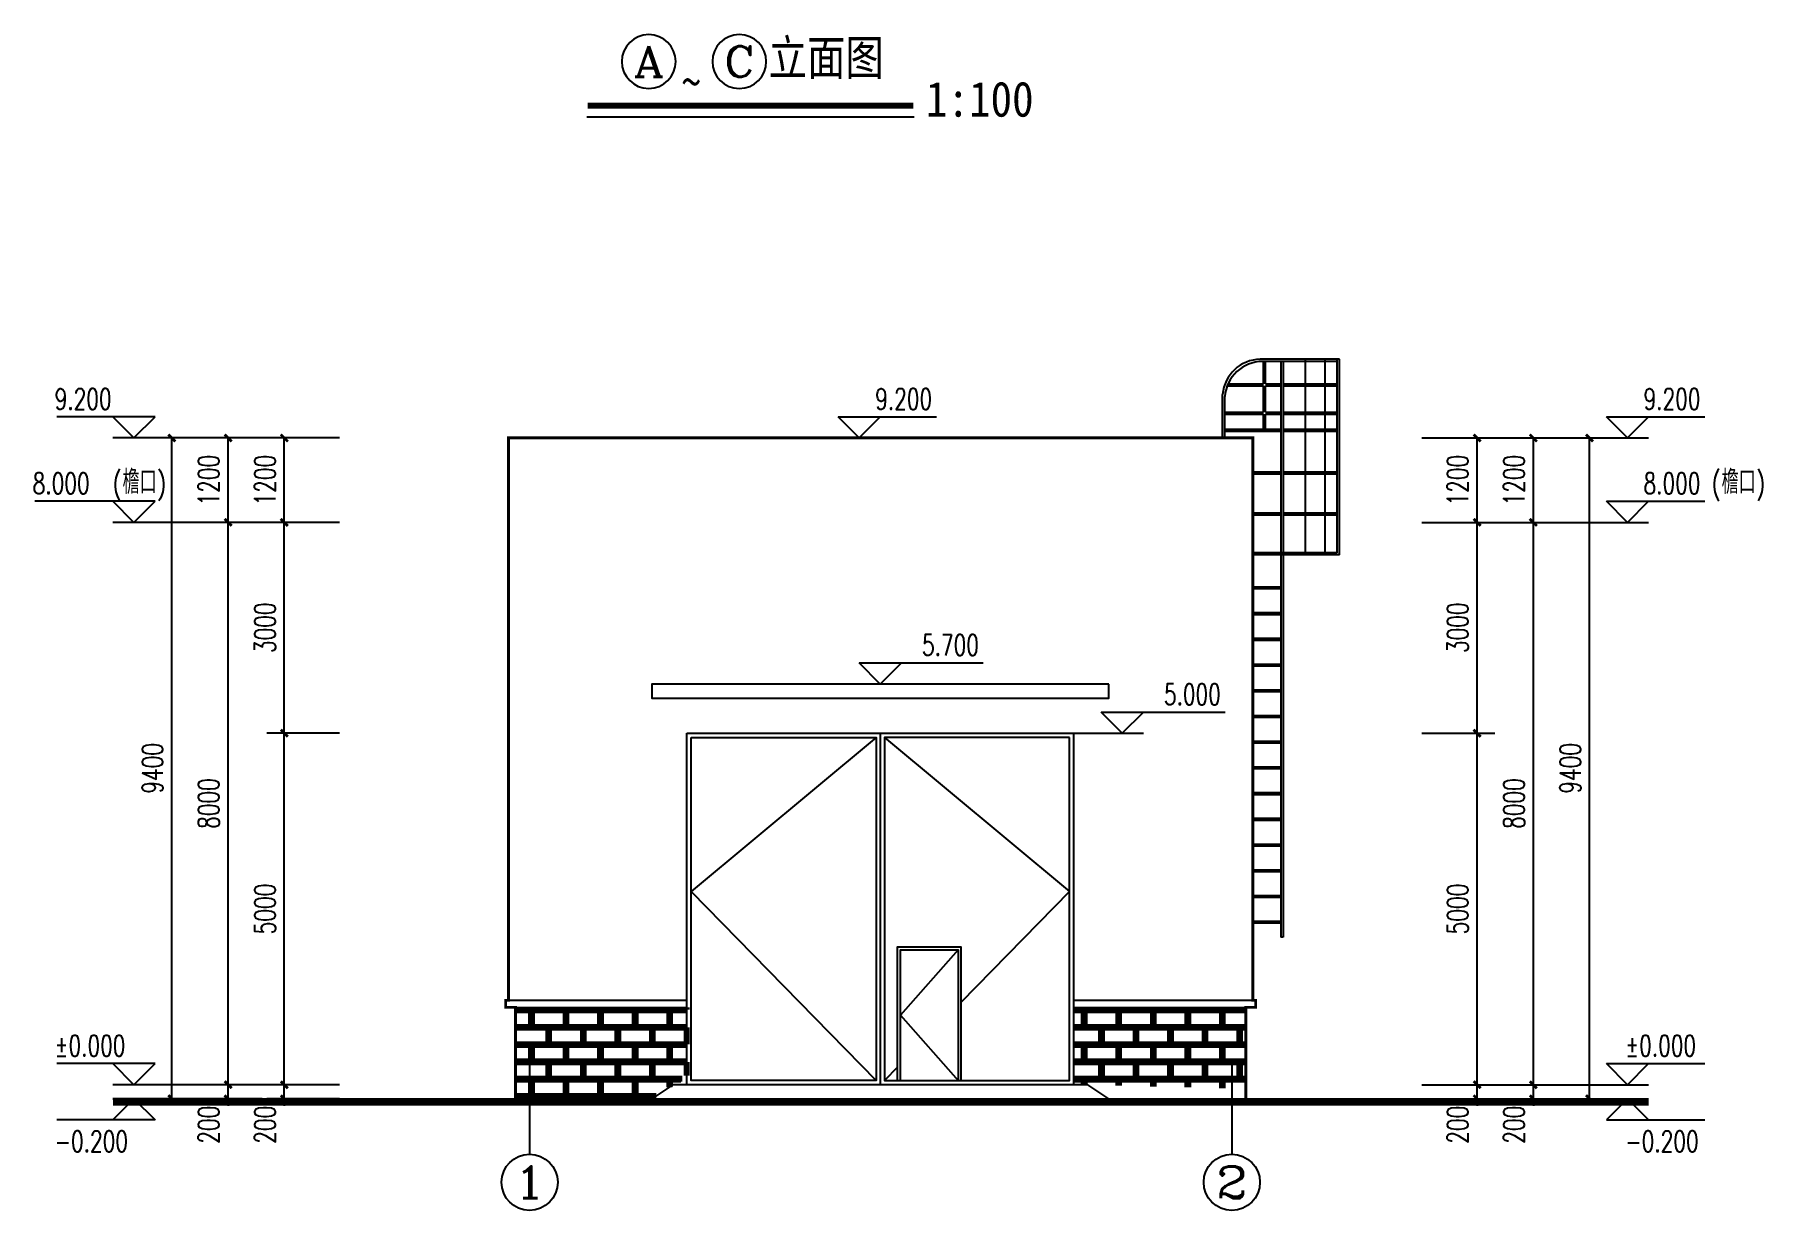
# Model space of a CAD drawing. Extents: x 4678611 to 4812712, y -485691 to -238224.
# Drawn here: x 4722982 to 4747561, y -460664 to -443936 of the extents above; entities that cross this region are included whole.
import ezdxf
from ezdxf.enums import TextEntityAlignment as Align

# ---------------------------------------------------------------- set-up
doc = ezdxf.new("R2010")
doc.units = 0
doc.header["$LTSCALE"] = 1000
doc.header["$MEASUREMENT"] = 0
doc.layers.get('0').update_dxf_attribs({"linetype": 'CONTINUOUS'})
doc.layers.get('Defpoints').update_dxf_attribs({"linetype": 'CONTINUOUS'})
doc.layers.add('_0', color=7, linetype='CONTINUOUS', lineweight=25)
for name, color, linetype in [('AXIS', 3, 'CONTINUOUS'), ('AXIS_TEXT', 7, 'CONTINUOUS'), ('DIM_ELEV', 3, 'CONTINUOUS'), ('PUB_DIM', 3, 'CONTINUOUS'), ('PUB_TEXT', 7, 'CONTINUOUS'), ('WINDOW', 4, 'CONTINUOUS'), ('图名', 15, 'CONTINUOUS'), ('填充', 251, 'CONTINUOUS')]:
    doc.layers.add(name, color=color, linetype=linetype)
doc.styles.add('_TCH_AXIS', font='COMPLEX', dxfattribs={"bigfont": 'GBCBIG'})
doc.styles.add('_TCH_DIM', font='SIMPLEX', dxfattribs={"bigfont": 'GBCBIG'})
doc.styles.add('_TCH_DIM_T3', font='SIMPLEX', dxfattribs={"width": 0.705882, "bigfont": 'GBCBIG'})
doc.styles.add('COMPLEX', font='COMPLEX')
doc.styles.add('宋体', font='', dxfattribs={"width": 0.7})
doc.styles.get('宋体').set_extended_font_data('SimSun')
doc.dimstyles.new('_TCH_ARCH&&100', dxfattribs={"dimtxt": 297.5, "dimasz": 100, "dimexe": 250, "dimexo": 300, "dimgap": 126.25, "dimtad": 1, "dimdec": 0, "dimzin": 0, "dimdsep": 46, "dimtxsty": '_TCH_DIM_T3', "dimblk": 'ARCHTICK', "dimcen": 0.09, "dimclrt": 7, "dimazin": 2, "dimtfac": 1, "dimtdec": 0, "dimtix": 1, "dimtmove": 2, "dimatfit": 3, "dimfxl": 0, "dimtolj": 1, "dimtzin": 0, "dimarcsym": 0})

# ---------------------------------------------------------------- blocks, each defined once
blk = doc.blocks.new('_ArchTick')
at = {"color": 0, "linetype": 'ByBlock', "const_width": 0.4}
blk.add_lwpolyline([(-0.5, -0.5), (0.5, 0.5)], dxfattribs=at)
blk = doc.blocks.new('*D173')
at = {"layer": 'Defpoints', "color": 0}
for p in [(4742414, -449675), (4743502, -449675), (4742414, -450875)]:
    blk.add_point(p, dxfattribs=at)
at = {"layer": 'PUB_DIM', "color": 0, "lineweight": -2}
for p, q in [((4742714, -449675), (4743752, -449675)), ((4743502, -450875), (4743502, -449675)), ((4742714, -450875), (4743752, -450875))]:
    blk.add_line(p, q, dxfattribs=at)
at = {"layer": 'PUB_DIM', "color": 0, "lineweight": -2, "xscale": 100, "yscale": 100, "zscale": 100}
for p, rotation in [((4743502, -449675), 90), ((4743502, -450875), 270)]:
    blk.add_blockref('_ArchTick', p, dxfattribs=dict(at, rotation=rotation))
at = {"layer": 'PUB_DIM', "color": 7, "insert": (4743227, -450275), "char_height": 297.5, "attachment_point": 5, "rotation": 90, "style": '_TCH_DIM_T3'}
blk.add_mtext('\\A1;1200', dxfattribs=at)
blk = doc.blocks.new('*D174')
at = {"layer": 'Defpoints', "color": 0}
for p in [(4742414, -450875), (4743502, -450875), (4742414, -453875)]:
    blk.add_point(p, dxfattribs=at)
at = {"layer": 'PUB_DIM', "color": 0, "lineweight": -2}
for p, q in [((4742714, -450875), (4743752, -450875)), ((4743502, -453875), (4743502, -450875)), ((4742714, -453875), (4743752, -453875))]:
    blk.add_line(p, q, dxfattribs=at)
at = {"layer": 'PUB_DIM', "color": 0, "lineweight": -2, "xscale": 100, "yscale": 100, "zscale": 100}
for p, rotation in [((4743502, -450875), 90), ((4743502, -453875), 270)]:
    blk.add_blockref('_ArchTick', p, dxfattribs=dict(at, rotation=rotation))
at = {"layer": 'PUB_DIM', "color": 7, "insert": (4743227, -452375), "char_height": 297.5, "attachment_point": 5, "rotation": 90, "style": '_TCH_DIM_T3'}
blk.add_mtext('\\A1;3000', dxfattribs=at)
blk = doc.blocks.new('*D175')
at = {"layer": 'Defpoints', "color": 0}
for p in [(4742414, -453875), (4743502, -453875), (4742414, -458875)]:
    blk.add_point(p, dxfattribs=at)
at = {"layer": 'PUB_DIM', "color": 0, "lineweight": -2}
for p, q in [((4742714, -453875), (4743752, -453875)), ((4743502, -458875), (4743502, -453875)), ((4742714, -458875), (4743752, -458875))]:
    blk.add_line(p, q, dxfattribs=at)
at = {"layer": 'PUB_DIM', "color": 0, "lineweight": -2, "xscale": 100, "yscale": 100, "zscale": 100}
for p, rotation in [((4743502, -453875), 90), ((4743502, -458875), 270)]:
    blk.add_blockref('_ArchTick', p, dxfattribs=dict(at, rotation=rotation))
at = {"layer": 'PUB_DIM', "color": 7, "insert": (4743227, -456375), "char_height": 297.5, "attachment_point": 5, "rotation": 90, "style": '_TCH_DIM_T3'}
blk.add_mtext('\\A1;5000', dxfattribs=at)
blk = doc.blocks.new('*D176')
at = {"layer": 'Defpoints', "color": 0}
for p in [(4742414, -458875), (4743502, -458875), (4742414, -459075)]:
    blk.add_point(p, dxfattribs=at)
at = {"layer": 'PUB_DIM', "color": 0, "lineweight": -2}
for p, q in [((4742714, -458875), (4743752, -458875)), ((4743502, -458875), (4743502, -458775)), ((4743502, -459075), (4743502, -458875)), ((4742714, -459075), (4743752, -459075)), ((4743502, -459075), (4743502, -459175))]:
    blk.add_line(p, q, dxfattribs=at)
at = {"layer": 'PUB_DIM', "color": 0, "lineweight": -2, "xscale": 100, "yscale": 100, "zscale": 100}
for p, rotation in [((4743502, -458875), 270), ((4743502, -459075), 90)]:
    blk.add_blockref('_ArchTick', p, dxfattribs=dict(at, rotation=rotation))
at = {"layer": 'PUB_DIM', "color": 7, "insert": (4743227, -459445), "char_height": 297.5, "attachment_point": 5, "rotation": 90, "style": '_TCH_DIM_T3'}
blk.add_mtext('\\A1;200', dxfattribs=at)
blk = doc.blocks.new('*D177')
at = {"layer": 'Defpoints', "color": 0}
for p in [(4743514, -449675), (4745102, -449675), (4743514, -459075)]:
    blk.add_point(p, dxfattribs=at)
at = {"layer": 'PUB_DIM', "color": 0, "lineweight": -2}
for p, q in [((4743814, -449675), (4745352, -449675)), ((4745102, -459075), (4745102, -449675)), ((4743814, -459075), (4745352, -459075))]:
    blk.add_line(p, q, dxfattribs=at)
at = {"layer": 'PUB_DIM', "color": 0, "lineweight": -2, "xscale": 100, "yscale": 100, "zscale": 100}
for p, rotation in [((4745102, -449675), 90), ((4745102, -459075), 270)]:
    blk.add_blockref('_ArchTick', p, dxfattribs=dict(at, rotation=rotation))
at = {"layer": 'PUB_DIM', "color": 7, "insert": (4744827, -454375), "char_height": 297.5, "attachment_point": 5, "rotation": 90, "style": '_TCH_DIM_T3'}
blk.add_mtext('\\A1;9400', dxfattribs=at)
blk = doc.blocks.new('*D178')
at = {"layer": 'Defpoints', "color": 0}
for p in [(4743514, -449675), (4744302, -449675), (4743514, -450875)]:
    blk.add_point(p, dxfattribs=at)
at = {"layer": 'PUB_DIM', "color": 0, "lineweight": -2}
for p, q in [((4743814, -449675), (4744552, -449675)), ((4744302, -450875), (4744302, -449675)), ((4743814, -450875), (4744552, -450875))]:
    blk.add_line(p, q, dxfattribs=at)
at = {"layer": 'PUB_DIM', "color": 0, "lineweight": -2, "xscale": 100, "yscale": 100, "zscale": 100}
for p, rotation in [((4744302, -449675), 90), ((4744302, -450875), 270)]:
    blk.add_blockref('_ArchTick', p, dxfattribs=dict(at, rotation=rotation))
at = {"layer": 'PUB_DIM', "color": 7, "insert": (4744027, -450275), "char_height": 297.5, "attachment_point": 5, "rotation": 90, "style": '_TCH_DIM_T3'}
blk.add_mtext('\\A1;1200', dxfattribs=at)
blk = doc.blocks.new('*D179')
at = {"layer": 'Defpoints', "color": 0}
for p in [(4743514, -450875), (4744302, -450875), (4743514, -458875)]:
    blk.add_point(p, dxfattribs=at)
at = {"layer": 'PUB_DIM', "color": 0, "lineweight": -2}
for p, q in [((4743814, -450875), (4744552, -450875)), ((4744302, -458875), (4744302, -450875)), ((4743814, -458875), (4744552, -458875))]:
    blk.add_line(p, q, dxfattribs=at)
at = {"layer": 'PUB_DIM', "color": 0, "lineweight": -2, "xscale": 100, "yscale": 100, "zscale": 100}
for p, rotation in [((4744302, -450875), 90), ((4744302, -458875), 270)]:
    blk.add_blockref('_ArchTick', p, dxfattribs=dict(at, rotation=rotation))
at = {"layer": 'PUB_DIM', "color": 7, "insert": (4744027, -454875), "char_height": 297.5, "attachment_point": 5, "rotation": 90, "style": '_TCH_DIM_T3'}
blk.add_mtext('\\A1;8000', dxfattribs=at)
blk = doc.blocks.new('*D180')
at = {"layer": 'Defpoints', "color": 0}
for p in [(4743514, -458875), (4744302, -458875), (4743514, -459075)]:
    blk.add_point(p, dxfattribs=at)
at = {"layer": 'PUB_DIM', "color": 0, "lineweight": -2}
for p, q in [((4743814, -458875), (4744552, -458875)), ((4744302, -458875), (4744302, -458775)), ((4744302, -459075), (4744302, -458875)), ((4743814, -459075), (4744552, -459075)), ((4744302, -459075), (4744302, -459175))]:
    blk.add_line(p, q, dxfattribs=at)
at = {"layer": 'PUB_DIM', "color": 0, "lineweight": -2, "xscale": 100, "yscale": 100, "zscale": 100}
for p, rotation in [((4744302, -458875), 270), ((4744302, -459075), 90)]:
    blk.add_blockref('_ArchTick', p, dxfattribs=dict(at, rotation=rotation))
at = {"layer": 'PUB_DIM', "color": 7, "insert": (4744027, -459445), "char_height": 297.5, "attachment_point": 5, "rotation": 90, "style": '_TCH_DIM_T3'}
blk.add_mtext('\\A1;200', dxfattribs=at)
blk = doc.blocks.new('*D181')
at = {"layer": 'Defpoints', "color": 0}
for p in [(4726535, -449675), (4727622, -449675), (4727622, -450875)]:
    blk.add_point(p, dxfattribs=at)
at = {"layer": 'PUB_DIM', "color": 0, "lineweight": -2}
for p, q in [((4727322, -449675), (4726285, -449675)), ((4726535, -450875), (4726535, -449675)), ((4727322, -450875), (4726285, -450875))]:
    blk.add_line(p, q, dxfattribs=at)
at = {"layer": 'PUB_DIM', "color": 0, "lineweight": -2, "xscale": 100, "yscale": 100, "zscale": 100}
for p, rotation in [((4726535, -449675), 90), ((4726535, -450875), 270)]:
    blk.add_blockref('_ArchTick', p, dxfattribs=dict(at, rotation=rotation))
at = {"layer": 'PUB_DIM', "color": 7, "insert": (4726260, -450275), "char_height": 297.5, "attachment_point": 5, "rotation": 90, "style": '_TCH_DIM_T3'}
blk.add_mtext('\\A1;1200', dxfattribs=at)
blk = doc.blocks.new('*D182')
at = {"layer": 'Defpoints', "color": 0}
for p in [(4726535, -450875), (4727622, -450875), (4727622, -453875)]:
    blk.add_point(p, dxfattribs=at)
at = {"layer": 'PUB_DIM', "color": 0, "lineweight": -2}
for p, q in [((4727322, -450875), (4726285, -450875)), ((4726535, -453875), (4726535, -450875)), ((4727322, -453875), (4726285, -453875))]:
    blk.add_line(p, q, dxfattribs=at)
at = {"layer": 'PUB_DIM', "color": 0, "lineweight": -2, "xscale": 100, "yscale": 100, "zscale": 100}
for p, rotation in [((4726535, -450875), 90), ((4726535, -453875), 270)]:
    blk.add_blockref('_ArchTick', p, dxfattribs=dict(at, rotation=rotation))
at = {"layer": 'PUB_DIM', "color": 7, "insert": (4726260, -452375), "char_height": 297.5, "attachment_point": 5, "rotation": 90, "style": '_TCH_DIM_T3'}
blk.add_mtext('\\A1;3000', dxfattribs=at)
blk = doc.blocks.new('*D183')
at = {"layer": 'Defpoints', "color": 0}
for p in [(4726535, -453875), (4727622, -453875), (4727622, -458875)]:
    blk.add_point(p, dxfattribs=at)
at = {"layer": 'PUB_DIM', "color": 0, "lineweight": -2}
for p, q in [((4727322, -453875), (4726285, -453875)), ((4726535, -458875), (4726535, -453875)), ((4727322, -458875), (4726285, -458875))]:
    blk.add_line(p, q, dxfattribs=at)
at = {"layer": 'PUB_DIM', "color": 0, "lineweight": -2, "xscale": 100, "yscale": 100, "zscale": 100}
for p, rotation in [((4726535, -453875), 90), ((4726535, -458875), 270)]:
    blk.add_blockref('_ArchTick', p, dxfattribs=dict(at, rotation=rotation))
at = {"layer": 'PUB_DIM', "color": 7, "insert": (4726260, -456375), "char_height": 297.5, "attachment_point": 5, "rotation": 90, "style": '_TCH_DIM_T3'}
blk.add_mtext('\\A1;5000', dxfattribs=at)
blk = doc.blocks.new('*D184')
at = {"layer": 'Defpoints', "color": 0}
for p in [(4726535, -458875), (4727622, -458875), (4727622, -459075)]:
    blk.add_point(p, dxfattribs=at)
at = {"layer": 'PUB_DIM', "color": 0, "lineweight": -2}
for p, q in [((4727322, -458875), (4726285, -458875)), ((4726535, -458875), (4726535, -458775)), ((4726535, -459075), (4726535, -458875)), ((4727322, -459075), (4726285, -459075)), ((4726535, -459075), (4726535, -459175))]:
    blk.add_line(p, q, dxfattribs=at)
at = {"layer": 'PUB_DIM', "color": 0, "lineweight": -2, "xscale": 100, "yscale": 100, "zscale": 100}
for p, rotation in [((4726535, -458875), 270), ((4726535, -459075), 90)]:
    blk.add_blockref('_ArchTick', p, dxfattribs=dict(at, rotation=rotation))
at = {"layer": 'PUB_DIM', "color": 7, "insert": (4726260, -459445), "char_height": 297.5, "attachment_point": 5, "rotation": 90, "style": '_TCH_DIM_T3'}
blk.add_mtext('\\A1;200', dxfattribs=at)
blk = doc.blocks.new('*D185')
at = {"layer": 'Defpoints', "color": 0}
for p in [(4724935, -449675), (4726522, -449675), (4726522, -459075)]:
    blk.add_point(p, dxfattribs=at)
at = {"layer": 'PUB_DIM', "color": 0, "lineweight": -2}
for p, q in [((4726222, -449675), (4724685, -449675)), ((4724935, -459075), (4724935, -449675)), ((4726222, -459075), (4724685, -459075))]:
    blk.add_line(p, q, dxfattribs=at)
at = {"layer": 'PUB_DIM', "color": 0, "lineweight": -2, "xscale": 100, "yscale": 100, "zscale": 100}
for p, rotation in [((4724935, -449675), 90), ((4724935, -459075), 270)]:
    blk.add_blockref('_ArchTick', p, dxfattribs=dict(at, rotation=rotation))
at = {"layer": 'PUB_DIM', "color": 7, "insert": (4724660, -454375), "char_height": 297.5, "attachment_point": 5, "rotation": 90, "style": '_TCH_DIM_T3'}
blk.add_mtext('\\A1;9400', dxfattribs=at)
blk = doc.blocks.new('*D186')
at = {"layer": 'Defpoints', "color": 0}
for p in [(4725735, -449675), (4726522, -449675), (4726522, -450875)]:
    blk.add_point(p, dxfattribs=at)
at = {"layer": 'PUB_DIM', "color": 0, "lineweight": -2}
for p, q in [((4726222, -449675), (4725485, -449675)), ((4725735, -450875), (4725735, -449675)), ((4726222, -450875), (4725485, -450875))]:
    blk.add_line(p, q, dxfattribs=at)
at = {"layer": 'PUB_DIM', "color": 0, "lineweight": -2, "xscale": 100, "yscale": 100, "zscale": 100}
for p, rotation in [((4725735, -449675), 90), ((4725735, -450875), 270)]:
    blk.add_blockref('_ArchTick', p, dxfattribs=dict(at, rotation=rotation))
at = {"layer": 'PUB_DIM', "color": 7, "insert": (4725460, -450275), "char_height": 297.5, "attachment_point": 5, "rotation": 90, "style": '_TCH_DIM_T3'}
blk.add_mtext('\\A1;1200', dxfattribs=at)
blk = doc.blocks.new('*D187')
at = {"layer": 'Defpoints', "color": 0}
for p in [(4725735, -450875), (4726522, -450875), (4726522, -458875)]:
    blk.add_point(p, dxfattribs=at)
at = {"layer": 'PUB_DIM', "color": 0, "lineweight": -2}
for p, q in [((4726222, -450875), (4725485, -450875)), ((4725735, -458875), (4725735, -450875)), ((4726222, -458875), (4725485, -458875))]:
    blk.add_line(p, q, dxfattribs=at)
at = {"layer": 'PUB_DIM', "color": 0, "lineweight": -2, "xscale": 100, "yscale": 100, "zscale": 100}
for p, rotation in [((4725735, -450875), 90), ((4725735, -458875), 270)]:
    blk.add_blockref('_ArchTick', p, dxfattribs=dict(at, rotation=rotation))
at = {"layer": 'PUB_DIM', "color": 7, "insert": (4725460, -454875), "char_height": 297.5, "attachment_point": 5, "rotation": 90, "style": '_TCH_DIM_T3'}
blk.add_mtext('\\A1;8000', dxfattribs=at)
blk = doc.blocks.new('*D188')
at = {"layer": 'Defpoints', "color": 0}
for p in [(4725735, -458875), (4726522, -458875), (4726522, -459075)]:
    blk.add_point(p, dxfattribs=at)
at = {"layer": 'PUB_DIM', "color": 0, "lineweight": -2}
for p, q in [((4726222, -458875), (4725485, -458875)), ((4725735, -458875), (4725735, -458775)), ((4725735, -459075), (4725735, -458875)), ((4726222, -459075), (4725485, -459075)), ((4725735, -459075), (4725735, -459175))]:
    blk.add_line(p, q, dxfattribs=at)
at = {"layer": 'PUB_DIM', "color": 0, "lineweight": -2, "xscale": 100, "yscale": 100, "zscale": 100}
for p, rotation in [((4725735, -458875), 270), ((4725735, -459075), 90)]:
    blk.add_blockref('_ArchTick', p, dxfattribs=dict(at, rotation=rotation))
at = {"layer": 'PUB_DIM', "color": 7, "insert": (4725460, -459445), "char_height": 297.5, "attachment_point": 5, "rotation": 90, "style": '_TCH_DIM_T3'}
blk.add_mtext('\\A1;200', dxfattribs=at)
blk = doc.blocks.new('_AXISO')
blk.add_circle((0, 0), 0.5)
at = {"layer": 'AXIS_TEXT', "style": 'COMPLEX', "width": 1.041667}
blk.add_attdef('A', text='', height=0.56, dxfattribs=at).set_placement((-0.25, -0.28), (0.25, -0.28), align=Align.FIT)

msp = doc.modelspace()

# ---------------------------------------------------------------- hatches: boundary and pattern name
at = {"layer": '填充', "linetype": 'ByBlock', "lineweight": 100}
h = msp.add_hatch(dxfattribs=at)
h.set_pattern_fill('AR-B816C', color=256, scale=200)
h.set_pattern_definition([(0, (-6572282.38, 216363.27), (245.692378, 245.692378), [479.867928, -11.51682]), (0, (-6572528.07, 216374.78), (245.692378, 245.692378), [479.867928, -11.51682]), (90, (-6572282.38, 216363.27), (-245.692378, 245.692378), [-257.20918, 234.175548]), (90, (-6572293.9, 216363.27), (-245.692378, 245.692378), [-257.20918, 234.175548])])
h.paths.add_polyline_path([(4729823.9, -457775.1), (4729823.9, -459075.1), (4731762.7, -459075.1), (4732262.7, -458741.7), (4732262.7, -457775.1)])
h.paths.add_polyline_path([(4737762.7, -457775.1), (4737762.7, -458875.1), (4737962.7, -458875.1), (4740212.5, -458931.5), (4740212.5, -457775.1)])

# ---------------------------------------------------------------- linework, layer by layer
at = {"color": 8}
for p, q in [((4741542.4, -448554.8), (4740418.4, -448554.8)), ((4741060.8, -451309), (4741060.8, -448554.8)), ((4741342, -451309), (4741342, -448554.8)), ((4741512.4, -451309), (4741512.4, -448554.8)), ((4741542.4, -451339), (4741542.4, -448554.8)), ((4741512.4, -448584.8), (4740448.4, -448584.8)), ((4740461.5, -448903.5), (4740461.5, -448584.8)), ((4740491.5, -448903.5), (4740491.5, -448584.8)), ((4740712.4, -448584.8), (4740712.4, -456775.1)), ((4740742.4, -448584.8), (4740742.4, -456775.1)), ((4739882.4, -449672.6), (4739882.4, -449054.8)), ((4739947.1, -448933.5), (4740461.5, -448933.5)), ((4739959.7, -448903.5), (4740461.5, -448903.5)), ((4740461.5, -449307.8), (4740461.5, -448933.5)), ((4740491.5, -448903.5), (4740712.4, -448903.5)), ((4740491.5, -448933.5), (4740712.4, -448933.5)), ((4740491.5, -449307.8), (4740491.5, -448933.5)), ((4740742.4, -448903.5), (4741512.4, -448903.5)), ((4740742.4, -448933.5), (4741512.4, -448933.5)), ((4739912.4, -449672.6), (4739912.4, -449084.8)), ((4739912.4, -449307.8), (4740461.5, -449307.8)), ((4739912.4, -449337.8), (4740461.5, -449337.8)), ((4740461.5, -449554.8), (4740461.5, -449337.8)), ((4740491.5, -449307.8), (4740712.4, -449307.8)), ((4740491.5, -449337.8), (4740712.4, -449337.8)), ((4740491.5, -449554.8), (4740491.5, -449337.8)), ((4740742.4, -449307.8), (4741512.4, -449307.8)), ((4740742.4, -449337.8), (4741512.4, -449337.8)), ((4740712.4, -449554.8), (4739912.4, -449554.8)), ((4740712.4, -449584.8), (4739912.4, -449584.8)), ((4741512.4, -449554.8), (4740742.4, -449554.8)), ((4741512.4, -449584.8), (4740742.4, -449584.8)), ((4740712.4, -450160.8), (4740312.5, -450160.8)), ((4740712.4, -450190.8), (4740312.5, -450190.8)), ((4741512.4, -450160.8), (4740742.4, -450160.8)), ((4741512.4, -450190.8), (4740742.4, -450190.8)), ((4740712.4, -450744.7), (4740312.5, -450744.7)), ((4740712.4, -450774.7), (4740312.5, -450774.7)), ((4741512.4, -450744.7), (4740742.4, -450744.7)), ((4741512.4, -450774.7), (4740742.4, -450774.7)), ((4741512.4, -451309), (4740312.5, -451309)), ((4741542.4, -451339), (4740312.5, -451339)), ((4740312.5, -451792.9), (4740712.4, -451792.9)), ((4740712.4, -451822.9), (4740312.5, -451822.9)), ((4740312.5, -452158.7), (4740712.4, -452158.7)), ((4740712.4, -452188.7), (4740312.5, -452188.7)), ((4740312.5, -452524.5), (4740712.4, -452524.5)), ((4740712.4, -452554.5), (4740312.5, -452554.5)), ((4740312.5, -452890.3), (4740712.4, -452890.3)), ((4740712.4, -452920.3), (4740312.5, -452920.3)), ((4740312.5, -453256), (4740712.4, -453256)), ((4740712.4, -453286), (4740312.5, -453286)), ((4740312.5, -453621.8), (4740712.4, -453621.8)), ((4740712.4, -453651.8), (4740312.5, -453651.8)), ((4740312.5, -453987.6), (4740712.4, -453987.6)), ((4740712.4, -454017.6), (4740312.5, -454017.6)), ((4740312.5, -454353.4), (4740712.4, -454353.4)), ((4740712.4, -454383.4), (4740312.5, -454383.4)), ((4740312.5, -454719.2), (4740712.4, -454719.2)), ((4740712.4, -454749.2), (4740312.5, -454749.2)), ((4740312.5, -455084.9), (4740712.4, -455084.9)), ((4740712.4, -455114.9), (4740312.5, -455114.9)), ((4740312.5, -455450.7), (4740712.4, -455450.7)), ((4740712.4, -455480.7), (4740312.5, -455480.7)), ((4740312.5, -455816.5), (4740712.4, -455816.5)), ((4740712.4, -455846.5), (4740312.5, -455846.5)), ((4740312.5, -456182.3), (4740712.4, -456182.3)), ((4740712.4, -456212.3), (4740312.5, -456212.3)), ((4740312.5, -456548.1), (4740712.4, -456548.1)), ((4740712.4, -456578.1), (4740312.5, -456578.1)), ((4740742.4, -456775.1), (4740712.4, -456775.1))]:
    msp.add_line(p, q, dxfattribs=at)
msp.add_lwpolyline([(4738262.7, -453175.1), (4731762.4, -453175.1), (4731762.4, -453375.1), (4738262.7, -453375.1)], close=True)
at = {"color": 0}
msp.add_lwpolyline([(4738262.7, -459075.1), (4737962.7, -458875.1), (4732062.7, -458875.1), (4731762.7, -459075.1)], dxfattribs=at)
at = {"color": 8}
for centre in [(4740425.4, -449099.6), (4740455.4, -449129.6)]:
    msp.add_arc(centre, 544.8, 90.73942, 175.2868, dxfattribs=at)
at = {"layer": '_0', "color": 0}
for p, q in [((4732262.7, -457675.1), (4729723.9, -457675.1)), ((4729823.9, -457775.1), (4732262.7, -457775.1)), ((4740312.5, -457675.1), (4737762.7, -457675.1)), ((4737762.7, -457775.1), (4740212.5, -457775.1)), ((4724095.9, -459075.1), (4745940.5, -459075.1))]:
    msp.add_line(p, q, dxfattribs=at)
for points, const_width in [([(4729823.9, -459075.1), (4729823.9, -457775.1), (4729683.9, -457775.1), (4729683.9, -457675.1), (4729723.9, -457675.1), (4729723.9, -449672.6), (4740312.5, -449672.6), (4740312.5, -457675.1), (4740352.5, -457675.1), (4740352.5, -457775.1), (4740212.5, -457775.1), (4740212.5, -459075.1)], 40), ([(4724095.9, -459125.1), (4745940.5, -459125.1)], 100)]:
    msp.add_lwpolyline(points, dxfattribs=dict(at, const_width=const_width))
at = {"layer": 'AXIS', "color": 0}
for p, q in [((4730023.9, -458595.5), (4730023.9, -459863.7)), ((4740013.1, -458595.5), (4740013.1, -459863.7))]:
    msp.add_line(p, q, dxfattribs=at)
for centre in [(4730023.9, -460263.7), (4740013.1, -460263.7)]:
    msp.add_circle(centre, 400, dxfattribs=at)
at = {"layer": 'DIM_ELEV'}
for p, q in [((4724695.9, -449372.6), (4723297, -449372.6)), ((4724395.9, -449672.6), (4724095.9, -449372.6)), ((4724395.9, -449672.6), (4724695.9, -449372.6)), ((4734710.9, -449672.6), (4734410.9, -449372.6)), ((4734410.9, -449372.6), (4735809.8, -449372.6)), ((4734710.9, -449672.6), (4735010.9, -449372.6)), ((4745640.5, -449672.6), (4745340.5, -449372.6)), ((4745340.5, -449372.6), (4746739.5, -449372.6)), ((4745640.5, -449672.6), (4745940.5, -449372.6)), ((4725095.9, -449672.6), (4724095.9, -449672.6)), ((4734010.9, -449672.6), (4735010.9, -449672.6)), ((4744940.5, -449672.6), (4745940.5, -449672.6)), ((4724695.9, -450575.1), (4722985, -450575.1)), ((4724395.9, -450875.1), (4724095.9, -450575.1)), ((4724395.9, -450875.1), (4724695.9, -450575.1)), ((4745640.5, -450875.1), (4745340.5, -450575.1)), ((4745340.5, -450575.1), (4746739.5, -450575.1)), ((4745640.5, -450875.1), (4745940.5, -450575.1)), ((4725095.9, -450875.1), (4724095.9, -450875.1)), ((4744940.5, -450875.1), (4745940.5, -450875.1)), ((4735012.8, -453175.1), (4734712.8, -452875.1)), ((4734712.8, -452875.1), (4736474.7, -452875.1)), ((4735012.8, -453175.1), (4735312.8, -452875.1)), ((4738454.8, -453875.1), (4738154.8, -453575.1)), ((4738154.8, -453575.1), (4739916.7, -453575.1)), ((4738454.8, -453875.1), (4738754.8, -453575.1)), ((4737754.8, -453875.1), (4738754.8, -453875.1)), ((4724695.9, -458575.1), (4723297, -458575.1)), ((4724395.9, -458875.1), (4724095.9, -458575.1)), ((4724395.9, -458875.1), (4724695.9, -458575.1)), ((4745640.5, -458875.1), (4745340.5, -458575.1)), ((4745340.5, -458575.1), (4746739.5, -458575.1)), ((4745640.5, -458875.1), (4745940.5, -458575.1)), ((4725524.5, -458875.1), (4724095.9, -458875.1)), ((4744511.9, -458875.1), (4745940.5, -458875.1)), ((4724395.9, -459075.1), (4724095.9, -459375.1)), ((4725095.9, -459075.1), (4724095.9, -459075.1)), ((4724395.9, -459075.1), (4724695.9, -459375.1)), ((4744940.5, -459075.1), (4745940.5, -459075.1)), ((4745640.5, -459075.1), (4745340.5, -459375.1)), ((4745640.5, -459075.1), (4745940.5, -459375.1)), ((4724695.9, -459375.1), (4723297, -459375.1)), ((4745340.5, -459375.1), (4746739.5, -459375.1))]:
    msp.add_line(p, q, dxfattribs=at)
at = {"layer": 'PUB_DIM'}
for p, q in [((4727022.4, -449674.6), (4724095.9, -449674.6)), ((4743014, -449674.6), (4745940.5, -449674.6)), ((4727022.4, -450875.1), (4724095.9, -450875.1)), ((4743014, -450875.1), (4745940.5, -450875.1)), ((4727022.4, -458875.1), (4724095.9, -458875.1)), ((4743014, -458875.1), (4745940.5, -458875.1))]:
    msp.add_line(p, q, dxfattribs=at)
at = {"layer": 'WINDOW'}
for p, q in [((4732262.7, -458875.1), (4732262.7, -453875.1)), ((4732262.7, -453875.1), (4737762.7, -453875.1)), ((4735012.7, -453875.1), (4735012.7, -458875.1)), ((4737762.7, -453875.1), (4737762.7, -458875.1))]:
    msp.add_line(p, q, dxfattribs=at)
for points in [[(4732322.7, -453935.1), (4734952.7, -453935.1), (4734952.7, -458815.1), (4732322.7, -458815.1)], [(4737702.7, -453935.1), (4735072.7, -453935.1), (4735072.7, -458815.1), (4737702.7, -458815.1)]]:
    msp.add_lwpolyline(points, close=True, dxfattribs=at)
for points in [[(4734952.7, -453935.1), (4732322.7, -456125.1), (4734952.7, -458815.1)], [(4735072.7, -453935.1), (4737702.7, -456125.1), (4736158.5, -457704.5)], [(4735258.5, -458815.1), (4735258.5, -456915.1), (4736158.5, -456915.1), (4736158.5, -458815.1)], [(4735298.5, -458815.1), (4735298.5, -456955.1), (4736118.5, -456955.1), (4736118.5, -458815.1)], [(4736118.5, -456955.1), (4735298.5, -457885.1), (4736118.5, -458815.1)], [(4735258.5, -458625.1), (4735072.7, -458815.1)]]:
    msp.add_lwpolyline(points, dxfattribs=at)
at = {"layer": '图名'}
msp.add_line((4730835.9, -445106.5), (4735492.6, -445106.5), dxfattribs=at)
at = {"layer": '图名', "const_width": 84}
msp.add_lwpolyline([(4730847.7, -444946.8), (4735480.9, -444946.8)], dxfattribs=at)

# ---------------------------------------------------------------- block references
at = {"layer": 'AXIS'}
ref = msp.add_blockref('_AXISO', (4731719, -444319.7), dxfattribs=dict(at, xscale=-768, yscale=768, zscale=768))
ref.add_attrib('A', 'A', dxfattribs={"layer": 'AXIS_TEXT', "height": 434.4, "style": '_TCH_AXIS', "width": 1.166667}).set_placement((4731501.8, -444536.9), (4731936.2, -444536.9), align=Align.FIT)
ref = msp.add_blockref('_AXISO', (4733007.3, -444319.7), dxfattribs=dict(at, xscale=-768, yscale=768, zscale=768))
ref.add_attrib('A', 'C', dxfattribs={"layer": 'AXIS_TEXT', "height": 434.4, "style": '_TCH_AXIS', "width": 1.4}).set_placement((4732790, -444536.9), (4733224.5, -444536.9), align=Align.FIT)

# ---------------------------------------------------------------- texts
at = {"layer": 'AXIS_TEXT', "color": 0, "style": '_TCH_AXIS'}
for s, width, p, p2 in [('1', 2.333333, (4729797.6, -460489.9), (4730250.2, -460489.9)), ('2', 1.5, (4739786.8, -460489.9), (4740239.4, -460489.9))]:
    msp.add_text(s, height=452.5, dxfattribs=dict(at, width=width)).set_placement(p, p2, align=Align.FIT)
at = {"layer": 'PUB_TEXT', "style": '_TCH_DIM', "width": 0.705882}
for s, p in [('9.200', (4723267, -449267.6)), ('9.200', (4734939.8, -449267.6)), ('9.200', (4745869.5, -449267.6)), ('8.000', (4722955, -450470.1)), ('(', (4724093, -450470.1)), (')', (4724724.5, -450470.1)), ('8.000', (4745869.5, -450470.1)), ('(', (4746839.5, -450470.1)), (')', (4747470.9, -450470.1)), ('5.700', (4735604.7, -452770.1)), ('5.000', (4739046.7, -453470.1)), ('%%P0.000', (4723267, -458470.1)), ('%%P0.000', (4745609.5, -458470.1)), ('-0.200', (4723267, -459830.1)), ('-0.200', (4745609.5, -459830.1))]:
    msp.add_text(s, height=297.5, dxfattribs=at).set_placement(p)
at = {"layer": 'PUB_TEXT', "style": '_TCH_DIM'}
for p in [(4724233, -450470.1), (4746979.5, -450470.1)]:
    msp.add_text('檐口', height=337.59, dxfattribs=at).set_placement(p)
at = {"layer": '图名', "style": '宋体'}
for s, width, p in [('立面图', 0.8, (4733425.5, -444513.8)), ('~', 0.8, (4732187.4, -444861.1)), ('1:100', 0.9, (4735662.7, -445103.5))]:
    msp.add_text(s, height=500, dxfattribs=dict(at, width=width)).set_placement(p)

# ---------------------------------------------------------------- dimensions: what is measured, and where the dimension line sits
at = {"layer": 'PUB_DIM'}
for p1, p2, distance, picture, middle in [((4726522.3957, -459075.0822), (4726522.3957, -449674.5884), 1587.7287, '*D185', (4724659.667, -454374.8353)), ((4726522.3957, -450875.0822), (4726522.3957, -449674.5884), 787.7287, '*D186', (4725459.667, -450274.8353)), ((4727622.3957, -450875.0822), (4727622.3957, -449674.5884), 1087.7287, '*D181', (4726259.667, -450274.8353)), ((4742414.0263, -450875.0822), (4742414.0263, -449674.5884), -1087.7287, '*D173', (4743226.7549, -450274.8353)), ((4743514.0263, -459075.0822), (4743514.0263, -449674.5884), -1587.7287, '*D177', (4744826.7549, -454374.8353)), ((4743514.0263, -450875.0822), (4743514.0263, -449674.5884), -787.7287, '*D178', (4744026.7549, -450274.8353)), ((4726522.4, -458875.1), (4726522.4, -450875.1), 787.7, '*D187', (4725459.7, -454875.1)), ((4727622.4, -453875.1), (4727622.4, -450875.1), 1087.7, '*D182', (4726259.7, -452375.1)), ((4742414, -453875.1), (4742414, -450875.1), -1087.7, '*D174', (4743226.8, -452375.1)), ((4743514, -458875.1), (4743514, -450875.1), -787.7, '*D179', (4744026.8, -454875.1)), ((4727622.4, -458875.1), (4727622.4, -453875.1), 1087.7, '*D183', (4726259.7, -456375.1)), ((4742414, -458875.1), (4742414, -453875.1), -1087.7, '*D175', (4743226.8, -456375.1))]:
    dim = msp.add_aligned_dim(p1=p1, p2=p2, distance=distance, dimstyle='_TCH_ARCH&&100', dxfattribs=at)
    dim.commit()
    dim.dimension.update_dxf_attribs({"geometry": picture, "text_midpoint": middle})
for base, p1, p2, picture, middle in [((4725734.7, -458875.1), (4726522.4, -459075.1), (4726522.4, -458875.1), '*D188', (4725459.7, -459445.1)), ((4726534.7, -458875.1), (4727622.4, -459075.1), (4727622.4, -458875.1), '*D184', (4726259.7, -459445.1)), ((4743501.8, -458875.1), (4742414, -459075.1), (4742414, -458875.1), '*D176', (4743226.8, -459445.1)), ((4744301.8, -458875.1), (4743514, -459075.1), (4743514, -458875.1), '*D180', (4744026.8, -459445.1))]:
    dim = msp.add_linear_dim(base=base, p1=p1, p2=p2, angle=90, dimstyle='_TCH_ARCH&&100', dxfattribs=at)
    dim.commit()
    dim.dimension.update_dxf_attribs({"geometry": picture, "text_midpoint": middle, "dimtype": 129})

doc.saveas('drawing.dxf')
